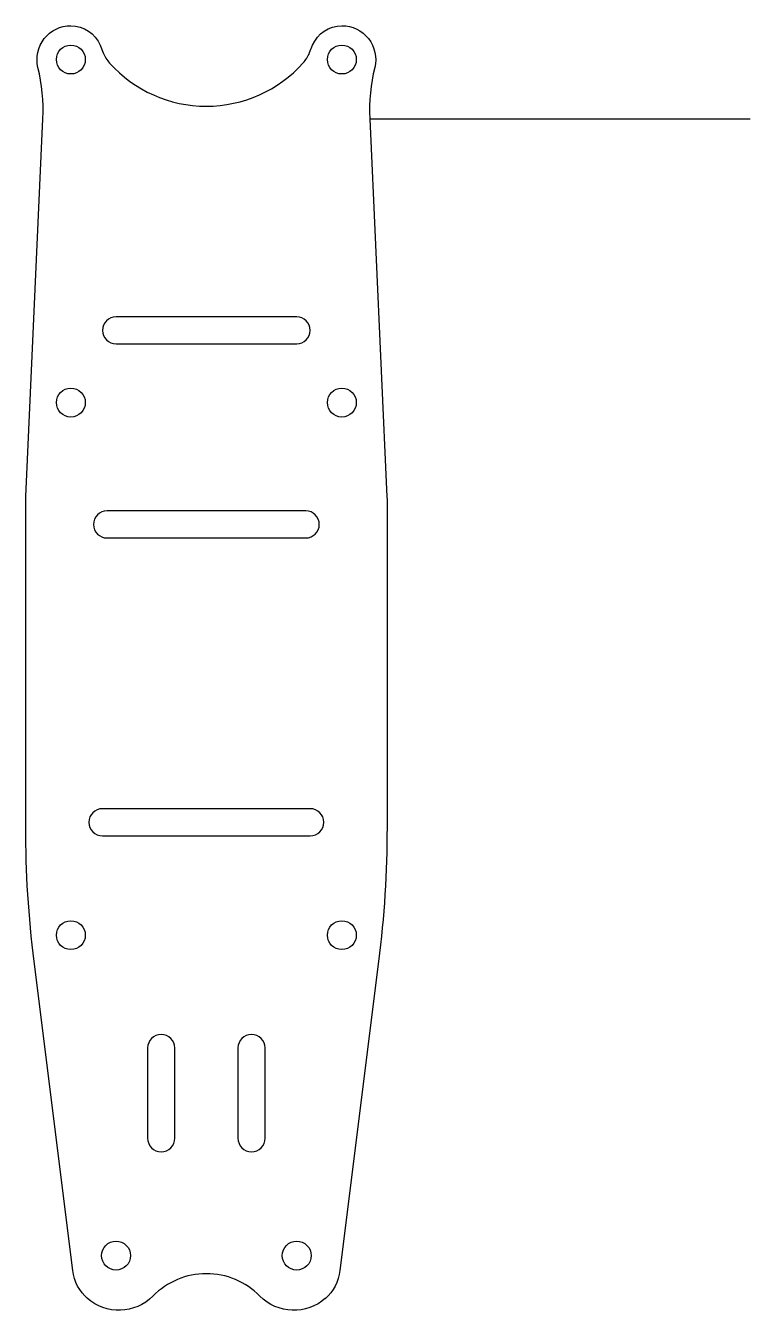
# Model space of a CAD drawing. Header units: millimetres. Extents: x -20 to 60, y -71 to 71.
import ezdxf

# ---------------------------------------------------------------- set-up
doc = ezdxf.new("R2010")
doc.units = ezdxf.units.MM
doc.layers.get('0').update_dxf_attribs({"linetype": 'CONTINUOUS'})

msp = doc.modelspace()

# ---------------------------------------------------------------- linework, layer by layer
msp.add_line((18.09, 60.94), (60.21, 60.94))
for points in [[(-11.43, 68.26, 0.085702), (-10.71, 67.11, 0.446802), (10.71, 67.12, 0.085362), (11.43, 68.27), (11.76, 69.08, -0.304377), (15, 71.25, -0.486479), (18.64, 66.61, 0.071538), (18.09, 60.94), (19.99, 19.06, -0.011345), (20, 18.65), (20, -17.53, -0.0311), (19.07, -32.41), (14.79, -66.66, -0.182795), (13.14, -69.79), (13.2, -69.73, -0.398307), (5.92, -69.48, 0.418668), (-5.92, -69.48, -0.398307), (-13.2, -69.73), (-13.14, -69.79, -0.182795), (-14.79, -66.66), (-19.07, -32.41, -0.0311), (-20, -17.53), (-20, 18.67, -0.011345), (-19.99, 19.08), (-18.09, 60.94, 0.071551), (-18.64, 66.61, -0.486405), (-15, 71.25, -0.30438), (-11.76, 69.08)], [(-10, 39, 1), (-10, 36), (10, 36, 1), (10, 39)], [(-11, 17.5, 1), (-11, 14.5), (11, 14.5, 1), (11, 17.5)], [(11.5, -18.5, 1), (11.5, -15.49), (-11.5, -15.49, 1), (-11.5, -18.5)], [(-6.5, -52, 1), (-3.5, -52), (-3.5, -42, 1), (-6.5, -42)], [(6.5, -52), (6.5, -42, 1), (3.5, -42), (3.5, -52, 1)]]:
    msp.add_lwpolyline(points, format="xyb", close=True)
for centre in [(-15, 67.5), (15, 67.5), (-15, 29.5), (15, 29.5), (-15, -29.5), (15, -29.5), (-10, -65), (10, -65)]:
    msp.add_circle(centre, 1.6)

doc.saveas('drawing.dxf')
